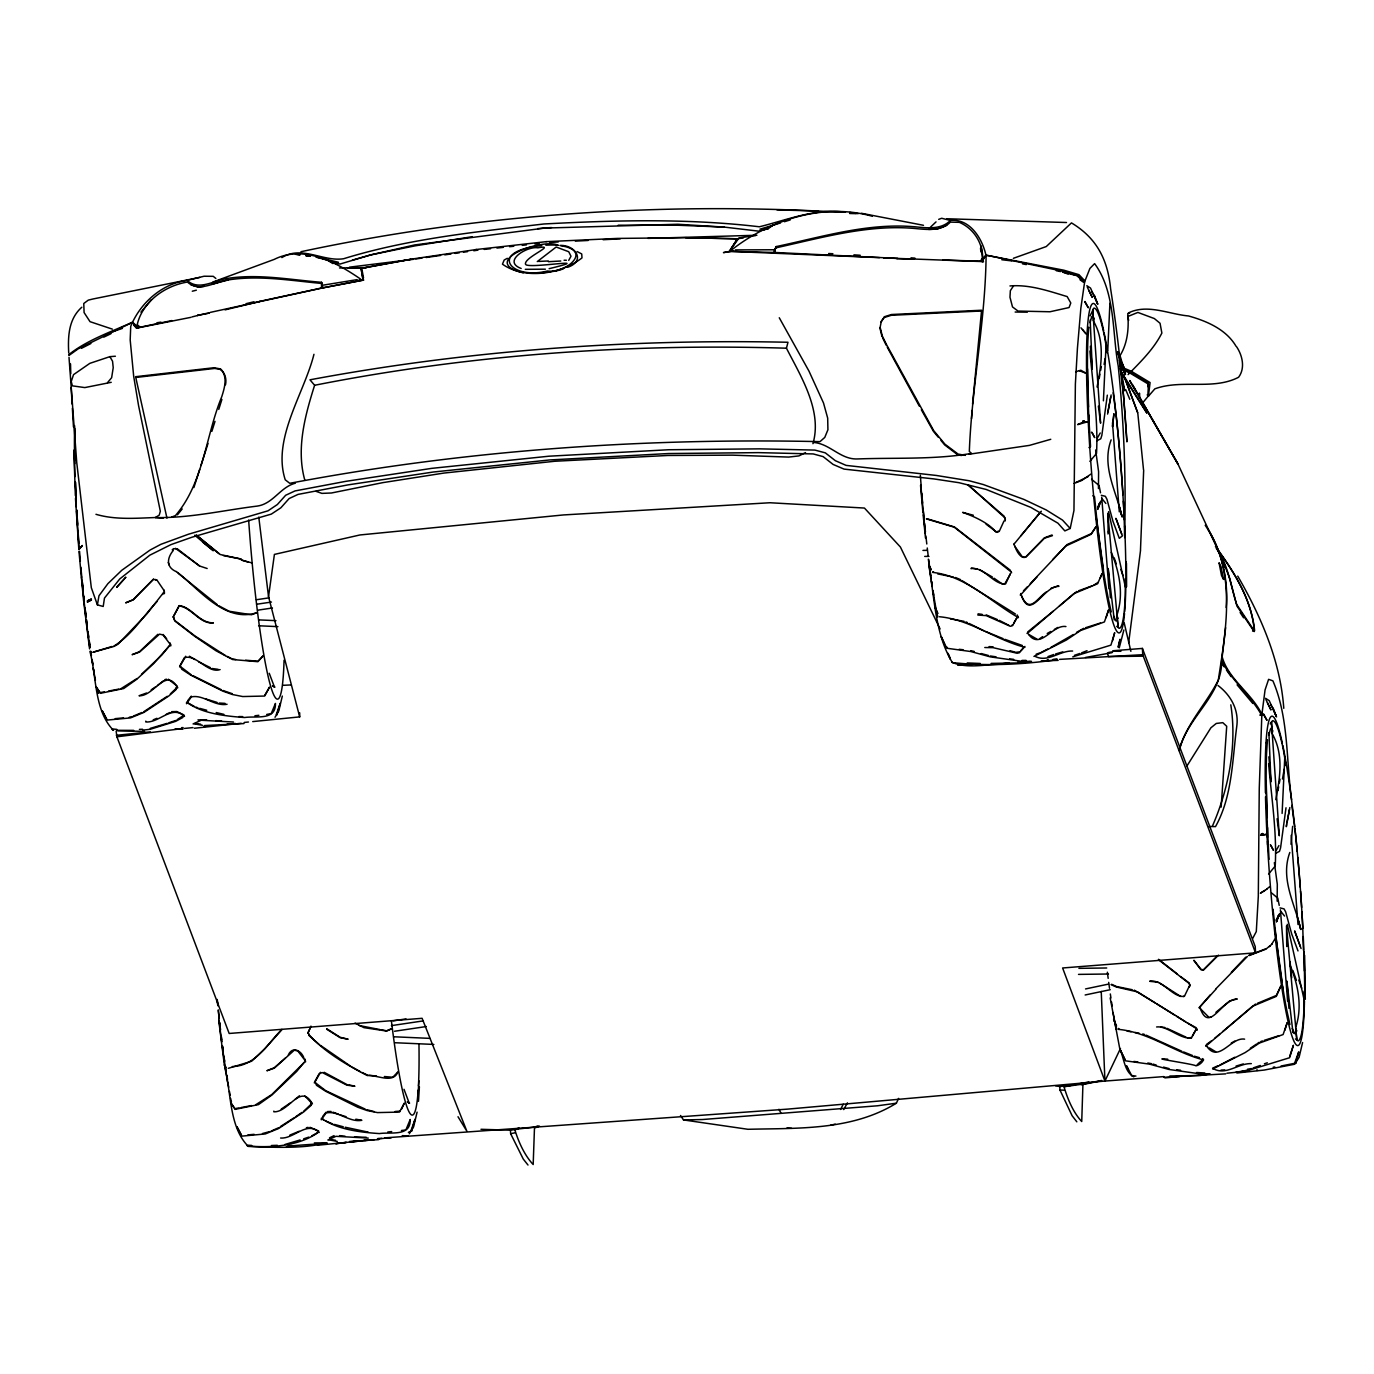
<?xml version="1.0" encoding="UTF-8"?>
<svg xmlns="http://www.w3.org/2000/svg" width="1374" height="1374" viewBox="0 0 1374 1374"><rect width="100%" height="100%" fill="white"/><g stroke="black" fill="none" stroke-linecap="round" stroke-linejoin="round"><path stroke-width="1.5" d="M252.73 721.59L299.687 716.885L299.687 712.814M1119.295 511.884L1112.476 422.711M1298.001 924.479L1291.182 835.306M1139.407 397.258L1139.424 393.067L1139.458 396.949M318.098 1132.519C298.416 1146.328 271.382 1147.857 247.646 1146.019M537.938 1125.838L534.503 1127.161L533.181 1164.534C524.353 1155.139 518.307 1141.33 514.718 1129.359L519.08 1128.002M1101.725 1080.462L1082.935 1084.103L1081.733 1121.527C1073.06 1112.27 1067.461 1098.53 1064.008 1086.714L1088.929 1081.922M1124.602 535.723C1126.199 479.114 1123.932 422.522 1118.247 366.188C1112.064 332.439 1115.688 292.336 1094.614 263.619L1089.908 268.428L1084.962 280.983L1083.038 281.962L1079.964 279.729M164.433 591.679L164.348 593.654L163.935 590.03M179.582 666.94L185.713 656.24M314.354 1082.987L320.486 1072.304M1021.5 595.577C1030.637 621.392 1042.918 586.475 1058.564 586.372L1058.959 586.32M1200.206 1008.19C1209.343 1033.987 1221.623 999.07 1237.253 998.967L1229.696 1000.907L1215.921 1012.312M1226.175 607.497C1228.699 578.677 1221.383 549.308 1205.221 525.28M273.855 1111.085L273.838 1111.789C288.815 1112.682 300.545 1082.283 312.43 1103.906L304.685 1095.782M1156.599 1026.962C1166.835 1025.554 1180.129 1039.122 1191.327 1038.194L1195.998 1029.658L1192.46 1035.738M1109.9 303.259L1107.753 350.507M1140.489 549.892L1143.666 470.389M1103.408 400.813L1106.07 344.668M1282.114 813.425L1284.776 757.263M1052.45 535.654L1044.429 538.196L1025.828 557.157C1020.126 559.596 1015.214 548.312 1014.871 545.701M1179.304 750.719C1186.689 717.073 1222.207 696.463 1221.658 660.705C1231.877 681.057 1250.958 695.639 1261.813 715.579L1259.254 788.642L1258.309 896.38L1256.3 931.572L1252.659 938.476M170.737 645.969L170.221 643.032M304.341 1062.119L296.698 1071.428L271.708 1095.181L258.484 1104.593L235.126 1109.368L230.729 1102.618L234.868 1108.629L239.128 1107.925M305.526 1062.033L304.994 1059.079M418.022 1094.631L418.898 1080.737M418.486 1101.313L419.396 1086.782M1010.388 573.525L1005.665 583.778C993.849 585.29 984.746 566.861 971.246 568.544L971.092 568.75M1011.573 572.872L1011.144 571.395M1189.094 986.137L1188.991 987.236M1033.935 656.446L1066.396 640.009L1080.634 630.477L1104.404 621.941L1108.543 609.97L1106.139 617.647M1212.589 1068.165L1218.137 1065.657M1212.641 1069.041L1245.102 1052.604L1259.34 1043.089L1283.11 1034.553L1287.232 1022.565L1284.845 1030.26M1221.142 807.139L1226.707 726.279L1222.808 722.655L1216.282 723.445L1210.906 727.791L1186.689 766.383M971.521 418.761L972.105 410.397M972.552 404.111L981.586 310.232L891.486 314.509L884.598 316.673L881.318 321.258L879.961 328.283L882.022 336.63M1108.165 532.167L1107.787 513.258L1118.161 627.592L1117.01 616.016L1118.144 618.403M1147.204 394.836L1148.406 396.262L1154.847 388.842C1181.829 378.966 1213.105 390.56 1238.592 377.249C1245.394 368.198 1242.457 355.488 1236.583 346.729M1290.993 844.271L1292.642 826.341M225.491 384.806C226.813 378.984 224.941 372.646 220.235 368.867L213.966 367.734L135.597 376.699L166.958 518.153M1147.96 386.747L1148.355 382.693L1130.355 372.337L1121.287 368.696M1005.356 519.269L1005.184 520.969M308.755 1034.862L308.875 1033.643M1113.833 414.175L1112.493 426.61L1113.953 413.746M1149.798 981.345L1158.11 982.152M1225.625 627.729L1222.173 656.875C1228.219 679.082 1251.869 693.355 1261.899 714.36L1260.181 715.098L1261.813 715.579M68.786 354.647C86.991 340.134 111.139 331.804 132.557 322.203C142.724 300.889 163.351 283.439 187.139 280.382C198.869 291.374 214.773 279.935 227.775 278.355C258.947 273.649 290.395 279.849 321.482 282.288L321.55 288.145L210.325 312.379M1286.562 824.606L1286.304 826.684L1289.825 807.568M174.103 617.596L174.275 619.949M1013.772 544.894L1014.27 543.537M1128.655 642.86L1140.54 550.27M1261.899 714.36L1265.059 689.937L1268.597 679.34L1272.891 680.834C1288.846 717.778 1286.081 760.303 1291.577 799.668M299.687 716.885L268.531 596.677L274.405 554.409L359.936 534.967L563.477 514.941L769.955 502.747L864.435 508.054L900.417 547.041L940.108 628.983M97.399 604.886L98.98 595.766L107.876 583.675L121.788 570.279L150.127 550.012L160.947 544.293L188.513 534.211L268.016 510.819L277.359 504.533L285.672 495.258L295.015 490.93L345.595 481.381L431.694 468.362L548.982 456.202L668.657 449.745L759.633 448.851L814.902 450.088L825.31 452.853L835.34 460.685L846.109 465.391L936.295 475.456L969.271 480.78L983.286 484.541L1023.905 499.415L1046.215 509.96L1062.497 520.076L1070.209 528.458L1064.85 530.914L1057.946 523.185L1030.826 507.384L986.154 489.453L958.983 482.703L933.839 478.908L844.031 469.101L833.091 464.429L823.129 456.615L813.236 453.935L758.5 452.63L668.468 453.54L549.703 459.947L433.274 472.021L348.103 484.867L298.003 494.417L289.124 498.556L280.846 507.813L271.348 514.099L192.034 537.2L170.994 544.602L149.886 555.148L119.761 578.952L104.476 598.085L103.205 606.466L97.399 604.886L91.319 587.711L76.738 462.523L69.009 357.343M186.641 702.028L186.538 703.711L191.312 696.927C203.197 694.196 214.447 706.648 227.071 704.261M321.413 1118.075L321.31 1119.776L326.085 1112.974C337.97 1110.261 349.219 1122.695 361.843 1120.308L355.832 1119.192M1111.137 439.852C1101.278 466.456 1116.358 491.308 1122.008 516.693L1118.762 504.945L1122.18 516.916M1289.825 852.464C1279.984 879.051 1295.064 903.903 1300.714 929.288L1298.001 919.498M1104.112 364.453L1105.143 358.528M1282.474 779.024L1284.192 769.165M1099.269 378.022L1099.956 374.209M1100.643 370.379L1101.33 366.566M1277.975 790.634L1278.662 786.804M1279.349 782.991L1280.036 779.161M1097.053 387.039C1101.347 365.329 1105.108 341.834 1093.721 321.516M1108.028 533.936L1108.578 530.931M1275.759 799.651C1280.053 777.924 1283.814 754.429 1272.427 734.111M1287.266 943.526L1286.734 946.531L1286.493 925.853L1296.867 1040.204L1295.699 1028.611L1296.85 1030.998M1107.599 414.089L1111.119 394.973M133.518 324.934L136.558 328.231C140.079 303.585 163.746 285.844 187.448 282.048C199.299 292.971 215.289 281.55 228.359 279.901C259.617 275.058 291.202 280.657 322.375 283.525L321.482 282.288M1107.324 395.162L1101.862 435.283L1100.78 438.77L1096.95 440.745M1286.012 807.775L1280.568 847.895L1279.486 851.365L1275.656 853.34M1107.856 411.994L1110.759 396.863M1286.923 822.7L1289.465 809.458M883.688 257.917L982.41 261.575L984.402 256.698L986.103 255.392L988.833 255.667L1063.734 271.468L1078.796 276.157L1084.567 282.391L1080.857 308.171L1077.439 348.103L1075.378 384.05L1073.953 510.51L1070.209 528.458M1097.723 509.411L1100.969 501.029L1097.637 507.401M1118.436 647.085L1120.016 639.271L1118.058 647.017M1276.429 922.006L1279.675 913.641L1276.412 920.597L1278.576 915.101M282.323 696.068L278.836 710.822L275.023 717.262M417.095 1112.133L413.608 1126.869L409.263 1133.773M1123.88 629.962L1119.243 647.858M1302.586 1042.557L1299.1 1057.31L1294.755 1064.215L1264.235 1070.054L1236.858 1073.008M897.634 258.398L775.365 252.49L774.386 251.27L776.173 246.581C822.957 236.775 870.223 221.867 918.571 227.157C929.391 228.204 942.221 228.994 950.379 220.424C969.821 218.346 982.273 238.475 985.931 255.152L1063.854 270.197L1078.951 274.663L1084.962 280.983M812.927 443.699C822.545 410.895 800.99 376.596 786.443 348.206L787.972 342.263C628.004 338.863 467.297 350.37 309.957 379.808L314.612 385.27C305.08 415.412 296.011 448.766 304.805 480.127M1094.168 318.081L1093.429 320.881L1092.742 309.425L1100.591 423.175L1098.376 406.137M1117.131 614.47C1123.898 593.654 1119.346 572.031 1111.308 552.331M1272.856 730.676L1272.135 733.476L1271.448 722.02L1279.297 835.77L1277.081 818.732M1295.819 1027.065C1302.604 1006.266 1298.052 984.626 1289.997 964.926M1112.545 640.765L1114.692 632.658L1110.931 645.127L1072.768 656.858M1004.016 520.952L999.241 531.377L996.974 532.408L986.085 524.181M1090.097 322.701L1091.729 316.552M1098.444 488.56L1098.599 471.711L1095.645 450.019M1268.803 735.296L1270.435 729.147L1272.427 726.726M1277.15 901.155L1277.305 884.306L1274.351 862.614M881.095 322.031L884.598 316.673M190.883 317.342L137.52 327.939L132.059 322.495L130.719 326.617L130.186 339.945L133.69 376.373L138.534 405.45L160.329 511.231L159.247 515.113L155.399 517.534C135.579 518.238 115.261 519.973 95.957 514.305M1090.097 315.9L1093.773 308.171A160.603 14.444 85.5 0 1 1104.576 336.716L1107.341 353.066M1270.229 723.875L1272.479 720.766A160.603 14.444 85.5 0 1 1283.282 749.311L1286.047 765.662M211.854 431.384L214.997 421.389M218.758 409.4L221.901 399.422M193.871 487.564L199.659 469.496M200.947 465.477L208.041 443.407M1087.658 330.43L1088.723 327.184L1087.864 340.769A160.603 14.444 85.5 0 0 1089.084 422.058L1090.527 446.602L1088.964 447.581M1266.364 743.025L1267.429 739.779L1266.57 753.364A160.603 14.444 85.5 0 0 1267.79 834.653L1269.044 859.317M134.188 324.882L137.211 328.18L138.156 325.312L140.011 327.235L171.973 320.554M1099.784 502.97L1097.86 508.878L1099.543 503.743M1278.49 915.565L1276.549 921.473L1278.232 916.338M879.497 257.625L729.302 251.339L775.365 252.49L774.438 251.27L776.173 246.581M162.733 594.461L163.266 592.933L147.052 613.68L118.027 644.217L113.99 646.415L92.728 652.307M313.959 354.303C304.135 393.599 271.897 438.856 285.242 479.801L289.759 483.304C464.206 450.208 642.585 437.774 820.003 441.638L824.778 437.413L827.921 429.753L827.68 418.108L823.507 402.994L808.96 371.083L779.264 317.755M774.386 251.27L775.623 247.904C822.408 237.65 869.931 223.584 918.33 228.823C929.219 229.802 942.1 230.677 950.361 222.107L959.378 222.348C974.355 228.857 983.372 244.005 982.702 260.115L985.931 255.152M193.064 723.943L201.222 720.268L233.477 722.02M327.836 1140.008L335.995 1136.315L368.249 1138.084M1097.723 507.985L1099.87 502.506M1100.127 578.299L1102.154 573.387L1097.586 583.761L1073.712 593.74L1027.323 633.414M1179.39 749.105C1186.93 723.136 1206.578 703.505 1218.291 680.147C1225.831 630.322 1236.291 574.847 1208.141 529.385M1020.848 593.499L1020.35 595.234L1037.198 576.651M173.296 550.459C166.958 558.016 165.876 567.222 176.284 571.653M680.508 1115.499L683.513 1119.93L747.937 1129.291C798.208 1128.037 851.846 1130.665 896.38 1103.202L898.596 1098.376M310.988 1026.172L307.759 1033.403L310.936 1026.533M401.552 1109.144L404.317 1103.15L399.473 1112.098L377.489 1112.596L367.133 1110.553L357.755 1107.238L325.793 1091.334L316.518 1085.305L315.488 1082.832L325.81 1090.733L365.226 1109.127M385.046 1137.844L787.749 1109.11L1104.936 1081.063L1120.48 1048.465M843.705 1109.591L847.449 1102.841M981.465 259.583L982.376 257.797L981.276 246.135M840.596 1109.453L843.224 1104.232M176.49 687.996L170.376 693.887M176.49 688.717L176.49 687.189L176.061 689.576L168.916 695.897L143.875 712.436L130.513 717.898L107 720.096L102.157 710.667L106.691 719.031M311.263 1104.061L303.688 1111.24M311.28 1104.765L311.263 1103.236L310.833 1105.623L303.688 1111.944L278.647 1128.501L265.302 1133.945L241.772 1136.143L236.929 1126.714L241.463 1135.079M1010.319 574.143L1004.755 583.933L1002.127 583.933L994.037 578.196M1189.008 986.755L1184.371 996.373C1172.554 997.902 1163.452 979.473 1149.952 981.139M1119.123 357.051C1127.659 344.187 1129.016 328.489 1127.762 313.478L1129.6 313.203M1252.573 631.13L1253.071 630.202M179.702 666.218L184.322 657.734C196.362 653.852 207.817 673.861 220.115 669.585M314.474 1082.265L319.112 1073.781L322.306 1072.562L346.935 1085.168L354.904 1086.25L348.91 1084.842M207.165 568.51L199.47 565.968L177.246 548.776L173.588 548.707M537.268 261.592L556.178 247.011L568.733 251.734L570.983 256.251L568.733 260.39M1097.294 438.169L1100.231 432.982M1275.999 850.764L1278.936 845.577M1212.418 826.083C1228.631 789.123 1237.15 745.103 1230.795 704.828M1271.877 943.921L1274.866 939.129M271.313 713.364L275.435 703.436C275.985 720.955 256.217 715.734 244.658 717.52C225.748 716.163 202.631 713.707 187.654 702.801L194.215 706.339M730.779 249.381L739.057 237.891L755.7 235.521M743.386 237.874L737.443 238.801L729.663 251.15M406.086 1129.411L410.208 1119.484C410.757 1137.002 390.989 1131.781 379.43 1133.584C360.503 1132.331 337.437 1129.548 322.426 1118.848L323.474 1120.085M1206.029 1046.009L1252.418 1006.335L1276.291 996.373L1280.86 986L1276.343 995.446L1257.382 1003.346M68.923 355.488L78.112 348.893L132.059 322.495M729.302 251.339L737.443 238.801L685.506 237.702L617.373 238.423L545.993 241.669M1013.634 285.655L1010.354 290.687L1009.976 297.231L1012.501 306.934L1018.031 311.074L1049.976 311.761L1069.058 307.553L1070.793 303.001L1067.151 296.578C1048.637 291.03 1029.59 284.315 1009.959 285.947M1148.406 396.262L1150.09 382.573L1131.386 371.306L1119.724 366.326M1013.754 623.143L1017.292 617.063L1012.621 625.599L1010.371 626.321L986.206 615.621L977.876 615.071L978.116 613.834L982.17 614.367M75.484 498.384L78.833 549.445L82.234 545.461M1272.238 943.938L1265.883 949.159L1248.983 955.634M81.805 307.226C68.425 319.129 67.876 336.578 68.717 352.981M984.78 647.515L993.11 647.669L1017.155 653.251L1019.422 652.736L1024.128 647.206L1020.934 650.486M1289.619 1056.606L1293.398 1045.271L1289.636 1057.722L1251.474 1069.453L1235.741 1072.338M1295.734 1063.184L1298.722 1051.883L1294.703 1062.909M276.827 715.064L280.262 703.213L276.294 714.446M411.599 1131.111L415.034 1119.26L411.066 1130.51M156.962 601.623C143.033 616.394 131.629 635.235 114.111 645.917M187.809 700.551L191.295 696.137M322.581 1116.598L326.067 1112.201M1260.181 715.098L1262.122 712.694M1097.981 582.439L1093.601 585.307M1091.591 533.284L1096.16 526.534L1091.128 534.314L1065.743 546.062L1030.225 583.744M177.435 514.821L182.192 508.947M1020.882 535.774L1041.337 511.214M1014.218 543.898L1040.084 512.519M172.197 549.84L173.674 548.621M1089.874 461.424L1096.521 453.437C1098.324 419.31 1092.708 385.029 1089.926 351.005M1268.58 874.036L1275.227 866.032C1277.03 831.905 1271.414 797.641 1268.631 763.601M107.55 382.59L111.638 377.713L113.218 367.682L112.548 361.225L109.868 356.656L89.825 363.354L73.543 374.638L71.242 381.525L72.375 385.854L84.827 387.588L111.225 382.315M140.921 312.138L151.449 299.635M78.833 549.445L82.285 545.804M1142.515 403.029L1147.805 396.674L1148.458 384.153L1129.737 372.921L1120.016 368.747M1025.88 556.779L1044.446 537.835L1052.037 534.95M303.929 1062.755L271.76 1094.58L255.701 1104.765M281.876 1029.366C267.398 1043.896 255.736 1065.966 232.343 1066.568M281.825 1029.744L264.89 1048.688L251.631 1061.226L228.324 1068.319M125.669 577.372L116.635 587.385L125.773 577.286M1215.904 989.246L1199.055 1007.829L1210.322 994.828M1113.163 392.775L1116.135 415.498A160.603 14.444 85.5 0 1 1124.035 514.426L1124.739 537.629M1052.639 559.682L1067.048 544.585L1091.231 533.644M1291.869 805.387L1294.84 828.11A160.603 14.444 85.5 0 1 1302.741 927.038L1303.445 950.224M1231.344 972.294L1245.737 957.18M1215.921 988.765L1247.386 956.476M157.89 634.29L139.547 651.654L132.11 654.677L139.495 652.135L159.539 634.135L163.042 634.943L170.72 644.956M288.334 1054.923C292.37 1045.992 301.009 1050.371 303.809 1057.654M1023.475 590.803L1027.426 586.767M1128.106 374.604C1140.575 361.86 1153.799 349.03 1161.872 333.058L1160.051 323.268L1154.349 318.562L1137.878 312.43L1127.899 316.467L1128.638 320.382M1270.297 945.879L1269.404 946.617M942.942 259.995L980.246 261.215L982.479 258.982M930.37 227.26L936.02 221.901M1218.48 955.153L1203.315 970.25L1200.876 969.632L1193.972 960.649M1216.986 956.184L1203.366 969.872L1200.928 969.271L1194.006 960.289M141.539 674.291L161.96 654.883L169.586 645.557L153.682 663.59L136.936 679.134L123.712 688.529L100.354 693.32L95.94 686.571L100.079 692.582L104.338 691.861M1059.423 605.986L1076.821 591.438M411.685 1131.008L408.37 1132.331M285.466 1057.98L274.319 1067.701L266.882 1070.741L274.268 1068.199L294.311 1050.183L297.815 1050.99L305.492 1061.02M1295.837 1063.081L1281.049 1066.018M1053.308 611.155L1027.804 631.851L1027.305 633.534M1214.702 1038.332L1219.58 1034.244M1222.826 1031.496L1255.527 1004.033M157.546 685.557L163.283 680.886M295.187 1099.269L299.498 1095.765M1088.242 476.538L1074.107 483.408M1266.948 889.133L1260.387 893.186L1264.904 890.404M1091.145 473.961L1081.681 480.505L1075.997 482.618M1266.588 889.15L1269.851 886.574M1046.404 591.919C1036.992 598.034 1029.761 614.367 1021.517 595.938M999.293 531.154L995.721 531.858C983.149 515.782 943.904 507.676 973.324 515.216M136.988 678.533L120.929 688.7M767.894 228.943L772.72 225.353L780.518 222.932M264.787 695.261L269.544 687.103L264.701 696.051L242.717 696.549L232.361 694.505L222.983 691.191L191.02 675.287L181.746 669.241L180.715 666.785L191.038 674.668M399.817 1111.137L395.111 1111.497M1211.439 1040.891L1206.492 1044.446L1206.011 1046.129M1076.512 632.401L1083.691 628.33M1256.557 1044.034L1250.323 1048.276M1183.461 996.545L1184.405 995.875M1039.551 638.79L1042.626 636.66M167.25 696.326L143.892 711.646M295.41 1116.942L302.04 1112.373M1030.225 661.529L1021.827 662.886L991.101 663.402M1209.068 1074.039L1200.533 1075.481L1169.806 1076.014M151.209 689.834L155.966 686.622M281.241 1109.093L290.738 1102.669M1073.386 634.513L1050.921 647.377M731.535 249.999C770.556 219.411 823.576 202.596 872.318 216.25M280.33 1126.628L293.744 1118.024M271.09 713.604L266.676 714.446M1257.914 1043.072L1259.237 1042.299M329.537 1137.792L334.105 1135.628M1047.228 633.483L1050.784 631.456M1054.356 629.429L1057.928 627.42M1231.276 1043.038L1234.848 1041.028M507.298 258.312L504.189 260.03L502.455 264.169C524.731 279.97 560.987 274.25 581.992 257.917L581.734 253.95L577.063 251.545M1011.693 625.393L1012.621 624.878M1191.327 1037.49L1187.754 1038.04M177.109 719.701L183.292 715.614L182.879 717.468L175.666 721.35L150.247 729.285L142.621 730.178M311.898 1135.766L317.617 1132.657M1234.762 1057.241L1219.803 1065.073M567.548 267.312C586.423 261.043 575.208 244.606 559.905 245.431M1041.097 652.461L1047.658 649.078M81.53 348.275L90.873 343.552M805.525 452.613L798.912 455.91L788.607 457.078L732.582 455.155L667.97 455.464L554.821 461.252L443.939 473.068L382.831 482.635L331.478 492.991L321.894 493.386L316.054 491.342M166.185 714.325L169.809 712.556M103.909 337.077L110.95 333.71M91.319 599.03L87.283 600.936L91.165 599.184M1077.783 424.6L1087.658 421.784L1084.206 422.041M142.003 712.488L133.295 716.112M271.159 1131.077L278.664 1127.711M1077.783 424.48L1082.3 422.522M295.376 483.184C280.159 487.066 273.186 503.966 257.058 506.113C223.206 510.269 189.664 518.307 155.399 517.534L163.18 518.204M153.476 579.124L133.158 599.699L125.652 602.842L133.072 599.923L153.424 579.347L156.962 580.086L163.867 590.253M153.218 719.839L156.928 718.293M1081.596 652.873L1087.023 650.692M289.845 1135.113L299.154 1131.266M1260.576 835.272L1266.364 834.396L1260.748 835.22M1088.758 424.858L1088.843 415.017M1267.463 837.453L1267.549 827.612M94.153 651.86L112.033 646.484M171.853 516.985L175.425 515.593C203.747 482.669 205.653 435.781 221.746 396.725C224.546 387.897 228.221 376.098 220.235 368.867M946.703 225.336L937.274 229.029L928.635 229.424M535.379 1127.728L539.535 1126.096M1260.817 1041.544L1262.397 1040.925M1248.949 955.291L1265.849 948.799M212.953 281.996L274.233 259.394C303.74 244.52 336.269 262.297 360.658 279.128M1078.676 590.751L1091.746 585.994M330.997 262.125L340.031 264.048L370.757 254.894L414.793 244.915L544.568 228.084L677.829 224.254L724.373 227.105L758.723 231.158L768.238 228.393M1264.406 1063.768L1267.309 1062.789M1013.359 258.329L1046.267 246.547L1071.462 222.897C1096.744 238.114 1107.753 259.686 1110.621 288.78C1118.488 339.481 1123.846 390.628 1126.903 441.861L1123.537 395.678L1119.243 359.954M938.7 219.342L941.705 218.277L950.379 220.424M1047.933 656.6L1053.755 654.522M1019.388 651.894L1015.815 652.341L1009.993 650.709M269.613 1131.626L262.451 1133.55M1197.149 1064.816C1207.729 1054.167 1202.216 1064.884 1195.861 1065.846C1195.311 1064.266 1145.023 1057.207 1167.745 1059.199M1036.099 654.23L1039.431 653.045M1210.116 1017.189L1211.318 1016.76M763.102 230.248L768.255 228.462M1128.878 312.722C1147.771 303.723 1169.085 314.234 1188.441 315.951C1206.612 321.001 1226.089 329.279 1236.016 346.214M1074.468 655.329L1079.827 653.492M1253.157 1067.941L1260.302 1065.468M969.22 454.21L1029.452 445.382L1050.766 439.302M137.211 328.18L140.011 327.235M1075.705 371.719L1080.84 370.224L1085.907 373.196L1079.363 370.705M168.916 722.758L175.632 720.508M303.688 1138.823L308.738 1137.122M113.132 331.512L122.389 328.403M1050.99 588.295L1058.547 585.753M772.72 225.353L759.925 229.166M131.749 716.661L129.276 717.262M281.893 257.573C301.851 245.087 323.062 261.953 343.586 258.741C408.525 238.647 476.675 231.794 543.932 223.979C615.672 220.166 687.927 218.329 759.375 226.779C787.646 219.823 815.812 207.938 845.457 212.283M1085.546 627.729L1100.419 623.023M1264.252 1040.341L1279.125 1035.635M884.392 317.463L891.279 315.299L981.362 311.005M784.417 221.712L790.256 219.892M164.725 679.718L166.409 679.185M559.905 269.974L563.185 268.96M136.558 328.231L137.52 327.939M150.23 728.392L167.233 723.325M285.002 1144.456L300.116 1139.956M1055.558 653.99L1062.772 651.877M1236.068 1066.069L1243.281 1063.94M352.414 260.098L370.808 254.877L414.845 245.894L472.295 236.689M191.999 316.913L198.011 315.419M146.468 693.046L139.049 695.742C154.025 696.635 165.773 666.235 177.658 687.859L177.109 686.073L168.298 679.203M211.648 284.332L228.41 279.901M187.139 280.382L204.091 276.226L213.245 276.329L215.855 278.475M323.611 1143.254C305.389 1148.75 270.798 1147.41 248.299 1146.414C228.823 1126.8 231.502 1092.725 224.683 1067.443M192.291 291.219L196.345 290.189M830.583 1125.254L835.186 1124.104M225.061 309.871L259.823 301.456M245.98 303.706L254.053 301.748M197.942 719.907L206.615 719.753M323.938 287.595L321.55 288.145L322.615 286.754L321.55 288.145L363.097 280.124L361.07 268.359L359.37 267.707M205.619 313.667L197.341 315.47L208.831 313.135M1101.038 1080.84L1081.321 1084.825M259.154 301.507L318.596 288.695M171.613 711.68L176.799 711.526L183.91 714.961L184.494 716.421C171.99 704.364 159.418 722.999 145.816 721.968L145.799 721.127M306.385 1127.728L308.068 1127.367M1085.546 988.936L1108.543 984.093M1085.151 994.982L1110.244 989.692M517.775 1129.188L510.441 1130.201L510.63 1133.687L514.889 1132.829M363.767 280.073L317.926 288.746M314.612 385.27C469.633 354.647 628.571 343.363 786.443 348.206M300.958 251.717C478.496 213.777 660.636 201.841 841.747 212.266M359.421 280.159L362.255 279.609M108.494 691.07L118.851 689.095M241.189 1107.53L251.562 1105.555M241.171 723.291L194.352 728.254M374.14 1139.681L317.995 1145.195M347.364 268.016L361.74 268.308L410.757 259.291L361.07 268.359L363.097 280.124L358.717 280.21M1247.455 1069.264L1251.388 1068.543M199.694 277.428L92.917 299L88.279 300.133L83.762 303.499L84.089 312.568L90.031 321.671L112.359 329.125M1085.529 657.459L1112.013 652.684M552.88 271.434L558.273 270.472M280.588 1138.033C294.191 1139.046 306.763 1120.411 319.266 1132.468M1247.386 1071.153L1226.965 1073.197M731.38 251.253L723.463 252.61L733.647 250.755L730.453 250.686M551.008 271.743L541.408 272.791M357.206 279.626L321.894 285.345M549.136 268.669C597.553 256.921 532.975 268.462 526.07 264.821L525.469 264.151C523.992 257.247 558.188 244.022 537.835 247.818C527.307 245.894 501.785 261.283 521.175 268.48M1224.681 1069.882L1221.039 1070.071M181.54 729.268L183.051 729.027L175.099 728.907M317.755 1144.164L316.26 1144.405L317.944 1144.284M1052.965 659.434L1056.967 658.816M1057.035 659.726C1022.462 664.587 987.064 666.235 952.405 662.629C934.835 633.878 934.715 597.621 928.738 565.178M1108.578 652.461L1112.734 651.808M339.515 267.964L366.772 267.552M204.966 313.719L209.483 313.083M410.105 259.343L476.52 249.501M256.629 604.251L271.468 602.052M257.625 610.193L272.464 607.978M391.401 1025.639L423.209 1020.899M394.527 1031.256L426.318 1026.533M327.424 1111.566L331.1 1111.463M156.876 322.753L160.947 322.151M256.406 599.734L269.115 597.845M116.137 731.157L116.91 736.808L180.183 728.873M393.29 1020.796L406.017 1018.907M415.721 258.982L421.955 258.089M426.095 257.505L440.607 255.444M444.764 254.86L450.981 253.984M455.137 253.4L459.277 252.799M463.433 252.215L467.572 251.631M473.79 250.755L477.946 250.154M1273.217 1067.203L1274.814 1066.98M998.726 664.26C983.544 664.776 965.888 668.588 952.01 662.251M1002.848 663.694L1009.048 662.818M1179.493 1076.581L1164.86 1077.869M1064.008 1086.714L1082.935 1084.103M896.38 1103.202L877.402 1105.795L702.423 1119.535L683.513 1119.93M136.37 377.403L214.756 368.455L221.008 369.572M346.317 1142.344L335.703 1143.7L346.093 1142.533M350.576 1141.811L356.948 1140.987M363.938 1140.145L368.18 1139.613M204.279 286.342L198.285 287.097L190.849 284.71M1024.386 661.77L1025.33 661.65M1203.092 1074.382L1204.036 1074.262M349.477 267.157L413.66 259.274M545.375 269.184L525.297 269.321M401.448 1130.493L405.21 1130.063M1055.627 1085.855L1059.783 1086.542L1074.245 1084.876M475.868 249.553L546.32 241.652M254.946 715.751L258.862 715.322M387.777 1132.021L391.676 1131.592M350.25 1142.069L358.562 1141.141M364.814 1140.454L371.049 1139.75M377.283 1139.063L387.674 1137.895M514.718 1129.359L534.503 1127.161M484.249 249.415L490.57 248.728M496.907 248.059L503.245 247.389M509.582 246.702L513.807 246.255M522.24 245.345L526.465 244.898M534.915 243.988L539.14 243.542M233.889 723.737L235.486 723.566L227.174 723.943M243.971 723.566L204.365 725.575M378.743 1139.63L349.528 1141.468M116.343 735.33L150.316 731.861M184.442 728.443L192.978 727.585M203.661 726.52L207.921 726.09M244.194 722.449L248.471 722.02M115.176 718.654L123.505 717.881M247.87 1134.907L254.121 1134.323M537.698 228.616L551.455 227.534M560.764 261.008L548.432 261.695M109.868 356.656L115.382 356.227M1113.026 650.744L1142.412 648.425L1255.235 946.566L1255.544 952.835L1062.617 967.983L1104.936 1081.063L1163.881 1076.598M1046.954 660.362L1048.637 660.224L1047.091 660.19M1058.152 660.396L1041.234 660.894M1225.728 1073.867L1163.95 1077.319M314.354 1142.928C355.746 1142.515 284.624 1145.212 286.496 1146.878M288.317 1145.83L292.044 1145.572M291.185 684.922L282.752 685.334M548.278 260.974L538.539 261.421M957.644 665.188L972.517 664.346M1059.577 659.383L1142.721 654.694L1255.544 952.835M1023.063 661.89L1017.928 661.959M549.686 242.408L558.239 241.979M575.328 241.12L588.158 240.467M603.117 239.711L620.206 238.853M377.884 1138.496L381.663 1138.325M385.424 1138.153L391.092 1137.912M181.54 727.653L183.137 727.602M366.188 1137.26L354.492 1137.019M756.902 235.246L647.91 238.372M139.409 729.371L142.57 729.268M277.342 1145.315L271.417 1145.521M1242.01 1071.291L1249.653 1071.119M1021.93 660.43L1026.103 660.379M1204.809 1072.974L1196.531 1072.51M922.95 550.407L927.227 550.339M924.702 556.418L928.979 556.367M1078.916 968.344L1106.705 967.983M1078.521 974.389L1108.457 974.011M1143.288 656.171L1108.423 656.6L1107.444 653.011M737.443 238.801L685.506 237.702M735.348 249.913L774.833 249.759L775.365 252.49M896.775 258.673L914.088 259.154M564.079 260.253L566.363 260.253M618.231 225.216L677.88 225.233L724.373 227.105M1112.94 651.242L1120.909 651.293M116.859 730.315L133.69 730.384M1015.146 312.035L1027.34 312.173M238.904 716.558L242.648 716.61M1208.948 826.513L1215.509 826.616C1232.375 796.422 1232.306 760.097 1236.737 726.537C1239.108 710.066 1231.001 695.381 1217.999 685.489M946.703 218.741L1066.499 222.519M117.683 730.813L144.596 731.38M776.963 209.879L818.509 211.064M849.596 213.485L856.019 213.657M480.986 1129.291L510.441 1130.201M967.21 662.938L980.28 663.47M849.733 212.455L858.166 213.674M1024.66 557.277L1022.222 556.676L1014.905 546.509M1059.783 1086.542L1059.955 1090.011L1064.197 1090.183M258.947 619.897L275.951 620.653M258.604 625.771L277.909 626.63M393.668 1036.769L429.804 1038.366M395.248 1042.746L433.858 1044.429M828.659 253.52L832.884 253.726M402.273 1135.645L408.25 1135.937M219.067 703.041L225.027 703.368M989.057 646.587L993.11 646.828M853.941 254.843L860.21 255.255M245.62 660.207L258.02 661.203L263.173 655.827L257.9 661.701L232.618 659.537L216.027 650.795L194.765 636.334L174.996 621.1L174.034 618.437M116.893 729.388L112.84 728.993M376.442 1075.997L368.764 1075.292M384.342 1076.529L392.792 1077.25L397.962 1071.875C393.016 1084.309 377.06 1074.571 367.39 1075.584C346.506 1064.747 324.092 1051.814 308.807 1034.485M248.162 1145.212L251.665 1145.452M910.996 257.831L914.947 258.14M215.89 720.646L221.643 721.127M368.146 1132.107L345.2 1127.23M787.01 1127.882L791.579 1128.312M558.17 245.242C541.82 237.685 477.826 261.747 523.236 272.842M339.584 1135.611L345.011 1136.195M982.41 261.575L983.544 261.695L980.246 261.215M959.138 649.301L963.122 649.747M1133.842 1061.449L1137.827 1061.896M1001.801 259.738L1011.814 260.905M1131.626 1075.55L1135.937 1076.082M1009.598 658.833L1013.703 659.365M1160.875 1026.979L1164.929 1027.512M212.146 668.52L218.123 669.327M195.16 723.428L200.621 724.184M202.493 725.317L194.215 723.84M331.752 1139.733L335.393 1140.231M337.265 1141.382L328.987 1139.888M296.063 254.242L300.185 254.808M306.368 255.667L310.49 256.234M295.393 254.293L299.515 254.86M305.698 255.719L309.82 256.285M379.739 1029.521L359.301 1025.536M990.311 655.982L996.098 656.841M1176.728 1069.728L1180.592 1070.294M1147.805 1063.012L1151.36 1063.648M338.485 262.279L316.673 257.093M309.974 1127.315L318.699 1131.008M235.744 659.537L232.532 658.936M950.379 618.85L964.084 621.323M1127.092 1031.118L1131.077 1031.788M1135.061 1032.475L1139.046 1033.145M251.562 562.808L241.274 559.991L248.385 562.189M965.424 455.378L958.107 454.09L944.9 444.146L933.702 430.646L886.453 344.496L882.245 335.84L880.184 327.51M961.508 455.515L957.833 454.88L944.694 444.936L940.95 440.419M971.315 568.046L977.378 569.179M223.464 555.628L241.206 559.063L220.287 554.529L196.207 535.001L218.895 553.636M861.378 213.262L923.483 225.302M1022.496 263.86L1026.344 264.598M937.686 573.885L953.539 577.114M970.851 650.675L974.235 651.448M1132.245 989.727L1116.392 986.48L1111.566 984.282M1056.228 270.695L1060.436 271.571M560.97 245.757C593.723 250.875 565.058 273.735 547.522 270.987C510.475 280.33 488.818 252.077 537.595 246.135A57.45 35.432 -8.6 0 1 541.768 245.568M1095.988 515.456L1103.459 569.626M1274.694 928.051L1282.165 982.238M1031.496 661.341L1021.998 661.341L990.328 656.875L970.8 651.534L946.772 648.236L941.242 636.609L944.488 644.166M1210.202 1073.936L1200.704 1073.953L1169.034 1069.47L1149.506 1064.129L1125.478 1060.831L1119.947 1049.221L1124.945 1059.354M216.199 712.556L223.893 714.36M557.878 245.19L554.718 245.07A57.45 35.432 -8.6 0 0 545.856 245.207M374.192 1111.618L367.098 1109.763M813.7 442.462C830.068 443.768 840.459 459.689 857.462 458.95C895.522 457.525 933.856 459.809 971.555 453.403L969.323 451.462C971.813 386.163 985.45 321.018 986.103 255.392M1101.313 495.31L1105.366 496.306L1106.963 499.312L1112.957 521.261L1119.312 538.316L1122.386 535.894L1115.928 518.324L1121.648 533.919M1036.975 639.133L1028.491 634.273C1040.376 650.52 1052.381 624.191 1065.932 626.561M1280.018 907.905L1284.072 908.901L1285.669 911.907L1291.663 933.856L1298.001 950.928M1215.681 1051.728L1209.343 1047.898M381.714 1029.796L386.489 1030.809L391.727 1028.714L386.678 1031.05L363.955 1027.649L355.042 1023.132M1075.894 275.435L1062.531 272L1068.148 274.113M175.443 548.312L199.522 565.882M316.02 257.144L327.974 260.287L332.92 263.585M981.122 653.543L988.473 655.484M1163.503 1067.117L1169.016 1068.577M199.711 708.366L206.753 710.255M334.483 1124.413L343.277 1126.783M1084.567 282.391L1077.164 275.985M1022.359 645.505L1004.875 639.339M1194.281 1056.194L1199.365 1057.636M330.292 261.833L336.682 263.756M955.514 577.527L960.615 579.673M205.499 698.851L217.126 702.44M1134.22 990.122L1155.362 1003.054M340.271 1114.898L346.076 1116.701M1152.941 1064.06L1156.307 1065.125M1142.773 1033.918L1144.594 1034.519M222.966 690.487L232.309 693.715M1072.63 651.036C1059.818 650.469 1047.778 662.955 1035.103 656.377M1251.319 1063.631C1238.524 1063.064 1226.484 1075.567 1213.809 1068.972M332.937 1112.15L338.433 1114.211M1208.759 1017.155L1200.223 1008.533M1183.581 1051.934L1192.495 1055.49M985.553 631.473L1003.089 638.635M1181.795 1051.23L1146.156 1035.172M196.053 707.112L197.959 707.902M332.731 1123.949L325.312 1120.858M986.223 614.899L997.421 619.588M1166.801 1028.284L1186.123 1037.198M965.888 621.907L967.451 622.577M947.218 647.412L946.239 646.759M132.557 322.203L137.28 326.548M367.322 1075L362.083 1072.527M221.18 689.628L192.807 675.596M227.311 656.463L231.107 658.318M983.595 630.683L969.151 623.47M198.56 661.753L210.445 667.661M346.918 1084.567L324.161 1072.287M1119.192 1029.074L1118.23 1028.405M933.805 572.323L932.86 571.687M1092.828 495.808L1094.528 496.684L1097.002 520.986A160.603 14.444 85.5 0 0 1108.543 599.768L1111.257 611.945M1273.028 909.193L1275.69 933.581A160.603 14.444 85.5 0 0 1287.249 1012.363L1289.963 1024.54M1089.582 432.26L1088.843 431.402M999.276 620.378L1009.048 625.445M1015.472 614.041L962.298 580.824M1187.359 1022.943L1195.878 1027.563M155.314 579.45L156.911 580.326M225.405 655.553L194.799 635.853L175.048 620.722M352.362 1067.22L360.177 1071.6M1202.748 1058.598L1203.607 1059.904C1174.066 1052.312 1148.904 1032.132 1118.127 1029.332M979.404 569.557L992.406 577.046M1159.965 983.234L1180.833 996.528M1086.834 285.689L1090.509 288.059L1097.878 304.307M1265.523 698.284L1269.215 700.654L1276.566 716.919M1133.79 1076.855C1124.396 1071.754 1124.104 1058.341 1120.05 1049.564M274.852 687.069L272.567 685.695L274.491 687.172L269.235 673.26M189.372 656.222L194.885 659.537M113.527 730.367C94.05 710.753 96.73 676.678 89.911 651.396M409.624 1103.116L407.357 1101.759L409.263 1103.236L404.008 1089.307M1157.148 1004.154L1174.856 1015.18M1176.642 1016.279L1185.573 1021.827M1131.729 1075.619L1126.628 1066.035M326.651 1029.178L340.168 1037.679L348.12 1039.225L340.185 1037.301L326.703 1028.731M112.96 730.041L112.05 729.319M247.749 1146.088L246.822 1145.366M218.844 605.797L229.149 611.241L251.442 614.762L256.955 612.667C224.546 623.349 198.715 588.553 176.353 571.55M350.799 1066.344L320.503 1045.408M1091.952 292.164L1094.649 296.08M1270.641 704.776L1273.354 708.675M932.723 572.408C965.974 576.032 990.929 601.932 1018.426 617.613L1017.189 614.951M217.298 604.68L178.191 573.25M926.918 518.719L954.38 526.929L1010.337 570.244M1180.541 976.519L1189.042 982.857L1190.245 985.965L1189.008 983.337L1158.471 959.687M939.421 616.737C970.199 619.519 995.36 639.717 1024.901 647.309L1024.867 646.45M1292.831 1032.183L1294.755 1033.66L1292.213 1028.525M1158.54 959.31L1177.449 974.08M926.385 518.908L954.243 527.169L1011.127 571.893M202.562 542.043L213.348 550.734L194.713 535.225M527.994 1165.032L523.254 1159.038L510.63 1133.687M318.991 1044.326L309.081 1035.635M1091.591 479.286L1099.08 485.537L1100.522 492.785M1271.792 893.134L1277.786 898.132L1279.228 905.397M1076.821 1121.819L1072.132 1115.757L1059.955 1090.011M967.846 484.816L1004.171 516.246L1005.304 519.492M967.949 484.713L1004.909 517.792M1080.96 327.802L1086.13 333.916L1082.454 329.537M1092.21 432.879L1094.7 437.619L1091.712 432.089M1270.916 845.491L1273.389 850.231L1270.418 844.684M1124.928 371.701C1126.285 375.549 1121.854 363.475 1125.392 374.278L1122.026 362.788L1123.863 367.442M1244.621 1039.156C1231.087 1036.786 1219.064 1063.115 1207.179 1046.868L1207.574 1046.713M1111.068 984.66L1116.272 986.979L1137.638 991.925L1195.895 1028.267L1197.132 1030.225L1196.702 1028.405M137.486 325.363L139.341 327.287M1252.813 703.454L1237.098 684.836M163.077 634.444L166.649 638.738M938.459 437.413L933.478 431.419L921.336 409.761M1102.154 498.865L1105.864 503.451M1280.843 911.46L1284.553 916.046M1125.358 578.609L1125.272 595.715A160.603 14.444 85.5 0 1 1119.346 628.313L1116.701 626.338M1304.063 991.204L1303.96 1008.327A160.603 14.444 85.5 0 1 1298.052 1040.908L1295.407 1038.933M1123.314 365.913L1123.863 367.442M224.34 1064.936L226.281 1067.581M1221.83 663.522L1224.148 666.802M1226.467 670.065L1231.087 676.626M1215.458 546.388C1233.491 571.155 1250.907 597.724 1254.17 629.017L1253.706 629.979L1236.72 604.508C1230.451 585.65 1228.493 564.834 1216.316 548.415M1216.78 548.655C1234.882 573.044 1251.353 599.648 1254.617 630.58L1254.17 631.611L1236.944 606.071L1229.764 578.54L1221.28 556.333L1218.051 551.197M1120.531 370.774L1124.19 376.356L1137.775 412.99L1143.529 469.822M1240.121 612.529L1243.59 617.802M1121.837 373.986L1146.912 413.145L1125.014 377.695M1087.263 287.063L1092.261 297.368L1088.706 290.12M1265.969 699.675L1270.95 709.963L1267.412 702.732M458.006 1116.736L466.868 1131.197L422.093 1018.306L229.166 1033.471L116.91 736.808M1117.886 352.087L1120.154 356.021L1125.392 374.278L1120.669 360.641M1237.734 576.118C1261.109 616.565 1280.413 661.169 1283.78 708.314M1084.67 301.662L1088.311 307.793L1084.996 301.49M1263.376 714.274L1267.017 720.388L1263.702 714.085M1137.208 393.445L1129.72 380.546L1177.861 463.845L1220.404 555.233M1142.567 402.668L1177.861 463.845L1132.571 384.72M169.208 564.989L168.246 562.498M919.326 406.137L887.226 347.141M778.921 1109.282L780.861 1112.888M931.297 569.678L928.635 564.37L930.937 569.763M1113.507 615.913L1116.049 621.065M882.864 338.365L886.23 345.269M948.008 653.389L949.743 657.167M1126.714 1066.001L1128.449 1069.762M1094.202 296.045L1097.551 303.671L1094.546 295.857M1272.908 708.641L1276.257 716.283L1273.251 708.469M937.858 613.371L934.887 606.604L937.497 613.491M1116.564 1025.983L1113.593 1019.216L1116.203 1026.086M1125.632 389.477L1129.806 399.319M947.923 653.44L950.276 659.228M1125.1 373.608C1121.974 365.14 1127.058 380.546 1123.795 371.152L1118.024 353.925M1221.812 561.176L1224.097 567.187M1117.594 351.641L1123.554 367.579M1123.692 368.043L1121.923 363.681L1125.392 374.278M1123.949 375.926L1137.603 412.458M1300.336 946.514L1294.634 930.919L1301.075 948.507M1122.489 365.604L1123.176 367.202M1292.9 970.525L1296.421 980.315M1114.194 557.93L1116.306 563.804M1298.808 980.04L1301.676 988.129M1120.823 569.454L1122.97 575.534M1117.68 351.916L1125.392 374.57L1125.014 373.247M1122.867 366.514L1123.262 367.682M1124.877 372.835L1121.631 363.767L1123.365 367.992M1297.451 917.54L1300.886 929.511M1121.631 378.623L1124.602 390.697L1118.488 353.65M1287.266 924.255L1304.166 999.963M1108.56 511.66L1125.461 587.351M1124.155 622.748L1130.888 651.345M1119.724 1048.482L1110.175 997.885M230.592 1098.341L231.45 1102.034M97.537 689.679L98.413 693.389M1113.009 1012.518L1116.083 1028.765M936.226 610.073L932.791 590.322M93.14 668.056L95.441 680.25M361.74 268.308L363.526 277.943M931.263 580.738L932.19 586.492M227.534 1082.077L222.348 1047.194M1292.968 1032.544L1286.888 981.088L1288.949 1008.327M1114.262 619.949L1108.183 568.475L1109.299 583.16M928.326 559.132L931.005 578.78M224.46 1065.743L218.724 1020.247M89.705 646.862L86.304 621.323M89.568 648.889L83.745 602.241M258.776 517.105L268.531 596.677M218.775 1017.791L221.54 1041.303M85.841 617.407L81.478 576.891M1257.004 1069.625L1257.107 1070.535M1290.031 961.56L1291.732 977.841M925.355 533.541L920.803 485.211M923.156 514.975L925.492 538.076M217.35 1000.409L217.762 1004.463M218.38 1010.525L218.998 1016.605M82.371 582.336L82.99 588.398M83.814 596.505L84.226 600.558M83.642 601.297L78.971 551.472M1282.56 986.137L1283.11 992.165M1104.043 575.551L1104.404 579.57M920.528 485.348L922.864 512.09M1268.872 756.816L1270.967 781.84L1268.889 732.548M1090.355 346.3L1092.261 369.245L1090.183 319.936M1280.413 909.794L1287.627 1001.44M1101.708 497.199L1108.921 588.828M980.538 248.076L980.847 251.906M1109.78 589.446L1110.415 597.827M78.936 547.058L76.532 511.042M71.156 387.502L72.135 404.128M72.375 408.284L73.475 426.988M76.789 509.806L77.631 524.129M75.931 500.583L76.291 506.869M1142.412 648.425L1142.721 654.694M75.364 495.602L73.835 450.122M1266.193 781.462L1267.24 817.53M1087.504 368.85L1088.569 407.013M1101.244 991.461L1104.936 1081.063M70.521 363.887L70.778 373.728M1304.63 955.325L1305.3 999.327M1304.149 952.01L1304.785 994.072M1126.457 563.34L1126.594 586.732M74.351 454.468L74.9 476.658M1267.532 841.163L1267.567 844.684M1126.01 561.588L1126.079 581.477M1304.441 1000.907A165.275 14.874 85.5 0 1 1285.566 1009.426A165.275 14.874 85.5 0 1 1265.506 796.817M1265.42 792.798A165.275 14.874 85.5 0 1 1282.389 743.454M1282.835 745.515A165.275 14.874 85.5 0 1 1294.72 826.598M1294.943 828.625A165.275 14.874 85.5 0 1 1297.279 851.605M1297.812 857.496A165.275 14.874 85.5 0 1 1300.285 887.278M1300.577 891.262A165.275 14.874 85.5 0 1 1301.659 907.407M1301.917 911.649A165.275 14.874 85.5 0 1 1302.861 928.412M1303.256 936.587A165.275 14.874 85.5 0 1 1304.39 970.937M1116.478 1029.624A165.275 14.874 85.5 0 1 1115.722 1025.828M1112.167 1005.871A165.275 14.874 85.5 0 1 1111.549 1001.99M1110.948 998.022A165.275 14.874 85.5 0 1 1110.329 993.969M1109.522 988.267A165.275 14.874 85.5 0 1 1108.698 982.358M1108.165 978.34A165.275 14.874 85.5 0 1 1107.375 972.208M1124.533 613.439A165.275 14.874 85.5 0 1 1102.223 568.939A165.275 14.874 85.5 0 1 1086.508 356.089A165.275 14.874 85.5 0 1 1103.7 330.842M1104.129 332.92A165.275 14.874 85.5 0 1 1122.953 494.795M1123.348 501.167A165.275 14.874 85.5 0 1 1124.361 519.904M1124.636 526.019A165.275 14.874 85.5 0 1 1125.753 562.224M1125.804 584.293A165.275 14.874 85.5 0 1 1124.688 611.653M937.789 617.012A165.275 14.874 85.5 0 1 937.016 613.233M933.77 595.165A165.275 14.874 85.5 0 1 933.152 591.352M932.242 585.427A165.275 14.874 85.5 0 1 931.641 581.357M930.816 575.654A165.275 14.874 85.5 0 1 930.009 569.763M929.459 565.745A165.275 14.874 85.5 0 1 928.669 559.613M928.189 555.8A165.275 14.874 85.5 0 1 927.261 547.986M926.797 544.001A165.275 14.874 85.5 0 1 925.887 535.946M925.441 531.858A165.275 14.874 85.5 0 1 924.582 523.563M923.946 517.277A165.275 14.874 85.5 0 1 923.345 510.939M922.624 503.073A165.275 14.874 85.5 0 1 921.765 493.163M921.112 485.211A165.275 14.874 85.5 0 1 920.34 475.267M230.231 1095.404A165.275 14.874 85.5 0 1 229.458 1091.403M228.685 1087.195A165.275 14.874 85.5 0 1 227.912 1082.815M227.294 1079.191A165.275 14.874 85.5 0 1 226.676 1075.43M226.057 1071.565A165.275 14.874 85.5 0 1 225.456 1067.598M224.58 1061.655A165.275 14.874 85.5 0 1 223.756 1055.885M223.223 1051.934A165.275 14.874 85.5 0 1 222.416 1045.889M221.884 1041.784A165.275 14.874 85.5 0 1 221.18 1036.03M220.475 1030.139A165.275 14.874 85.5 0 1 219.548 1022.153M219.101 1018.117A165.275 14.874 85.5 0 1 218.226 1009.907M217.796 1005.734A165.275 14.874 85.5 0 1 217.161 999.43M418.194 1090.046A165.275 14.874 85.5 0 1 391.384 1020.693M418.967 1044.395A165.275 14.874 85.5 0 1 418.435 1085.958M227.552 1079.483A160.603 14.444 85.5 0 1 226.882 1075.55M224.58 1060.745A160.603 14.444 85.5 0 1 223.996 1056.692M223.12 1050.44A160.603 14.444 85.5 0 1 222.554 1046.164M221.695 1039.603A160.603 14.444 85.5 0 1 221.197 1035.549M220.441 1029.349A160.603 14.444 85.5 0 1 219.703 1023.029M94.291 673.26A165.275 14.874 85.5 0 1 93.518 668.983M92.831 664.964A165.275 14.874 85.5 0 1 92.213 661.272M91.285 655.518A165.275 14.874 85.5 0 1 90.684 651.534M90.083 647.48A165.275 14.874 85.5 0 1 89.258 641.778M88.709 637.862A165.275 14.874 85.5 0 1 87.902 631.868M87.112 625.72A165.275 14.874 85.5 0 1 86.407 619.983M85.927 616.067A165.275 14.874 85.5 0 1 84.999 608.115M84.329 602.052A165.275 14.874 85.5 0 1 83.677 595.921M83.024 589.686A165.275 14.874 85.5 0 1 82.182 581.271M81.787 577.046A165.275 14.874 85.5 0 1 80.877 567.222M80.362 561.262A165.275 14.874 85.5 0 1 79.555 551.317M78.936 543.365A165.275 14.874 85.5 0 1 78.06 531.429M77.665 525.521A165.275 14.874 85.5 0 1 76.755 510.664M76.188 500.239A165.275 14.874 85.5 0 1 75.381 482.016M74.797 463.708A165.275 14.874 85.5 0 1 74.643 425.785M284.057 660.19A165.275 14.874 85.5 0 1 269.167 680.697A165.275 14.874 85.5 0 1 248.642 520.025M92.779 663.436A160.603 14.444 85.5 0 1 92.11 659.503M91.44 655.432A160.603 14.444 85.5 0 1 90.787 651.224M89.808 644.681A160.603 14.444 85.5 0 1 89.224 640.645M88.64 636.488A160.603 14.444 85.5 0 1 88.056 632.263M86.923 623.556A160.603 14.444 85.5 0 1 86.425 619.502M85.927 615.38A160.603 14.444 85.5 0 1 85.171 609.094M76.205 499.449A160.603 14.444 85.5 0 1 75.467 482.343M74.831 460.29A160.603 14.444 85.5 0 1 74.831 428.327M213.365 622.8C200.14 624.586 191.278 607.068 179.118 606.003L172.987 617.355L179.17 605.625C191.501 606.81 199.47 623.418 213.365 622.8M1278.782 916.046L1276.326 919.996L1278.782 916.046M91.423 599.94L87.421 601.984L91.423 599.94M1084.12 420.994L1082.764 421.251L1084.12 420.994M1262.826 833.589L1261.469 833.846L1262.826 833.589M1223.564 579.381L1221.538 575.637L1219.03 562.739L1220.988 566.5L1223.564 579.381"/></g></svg>
